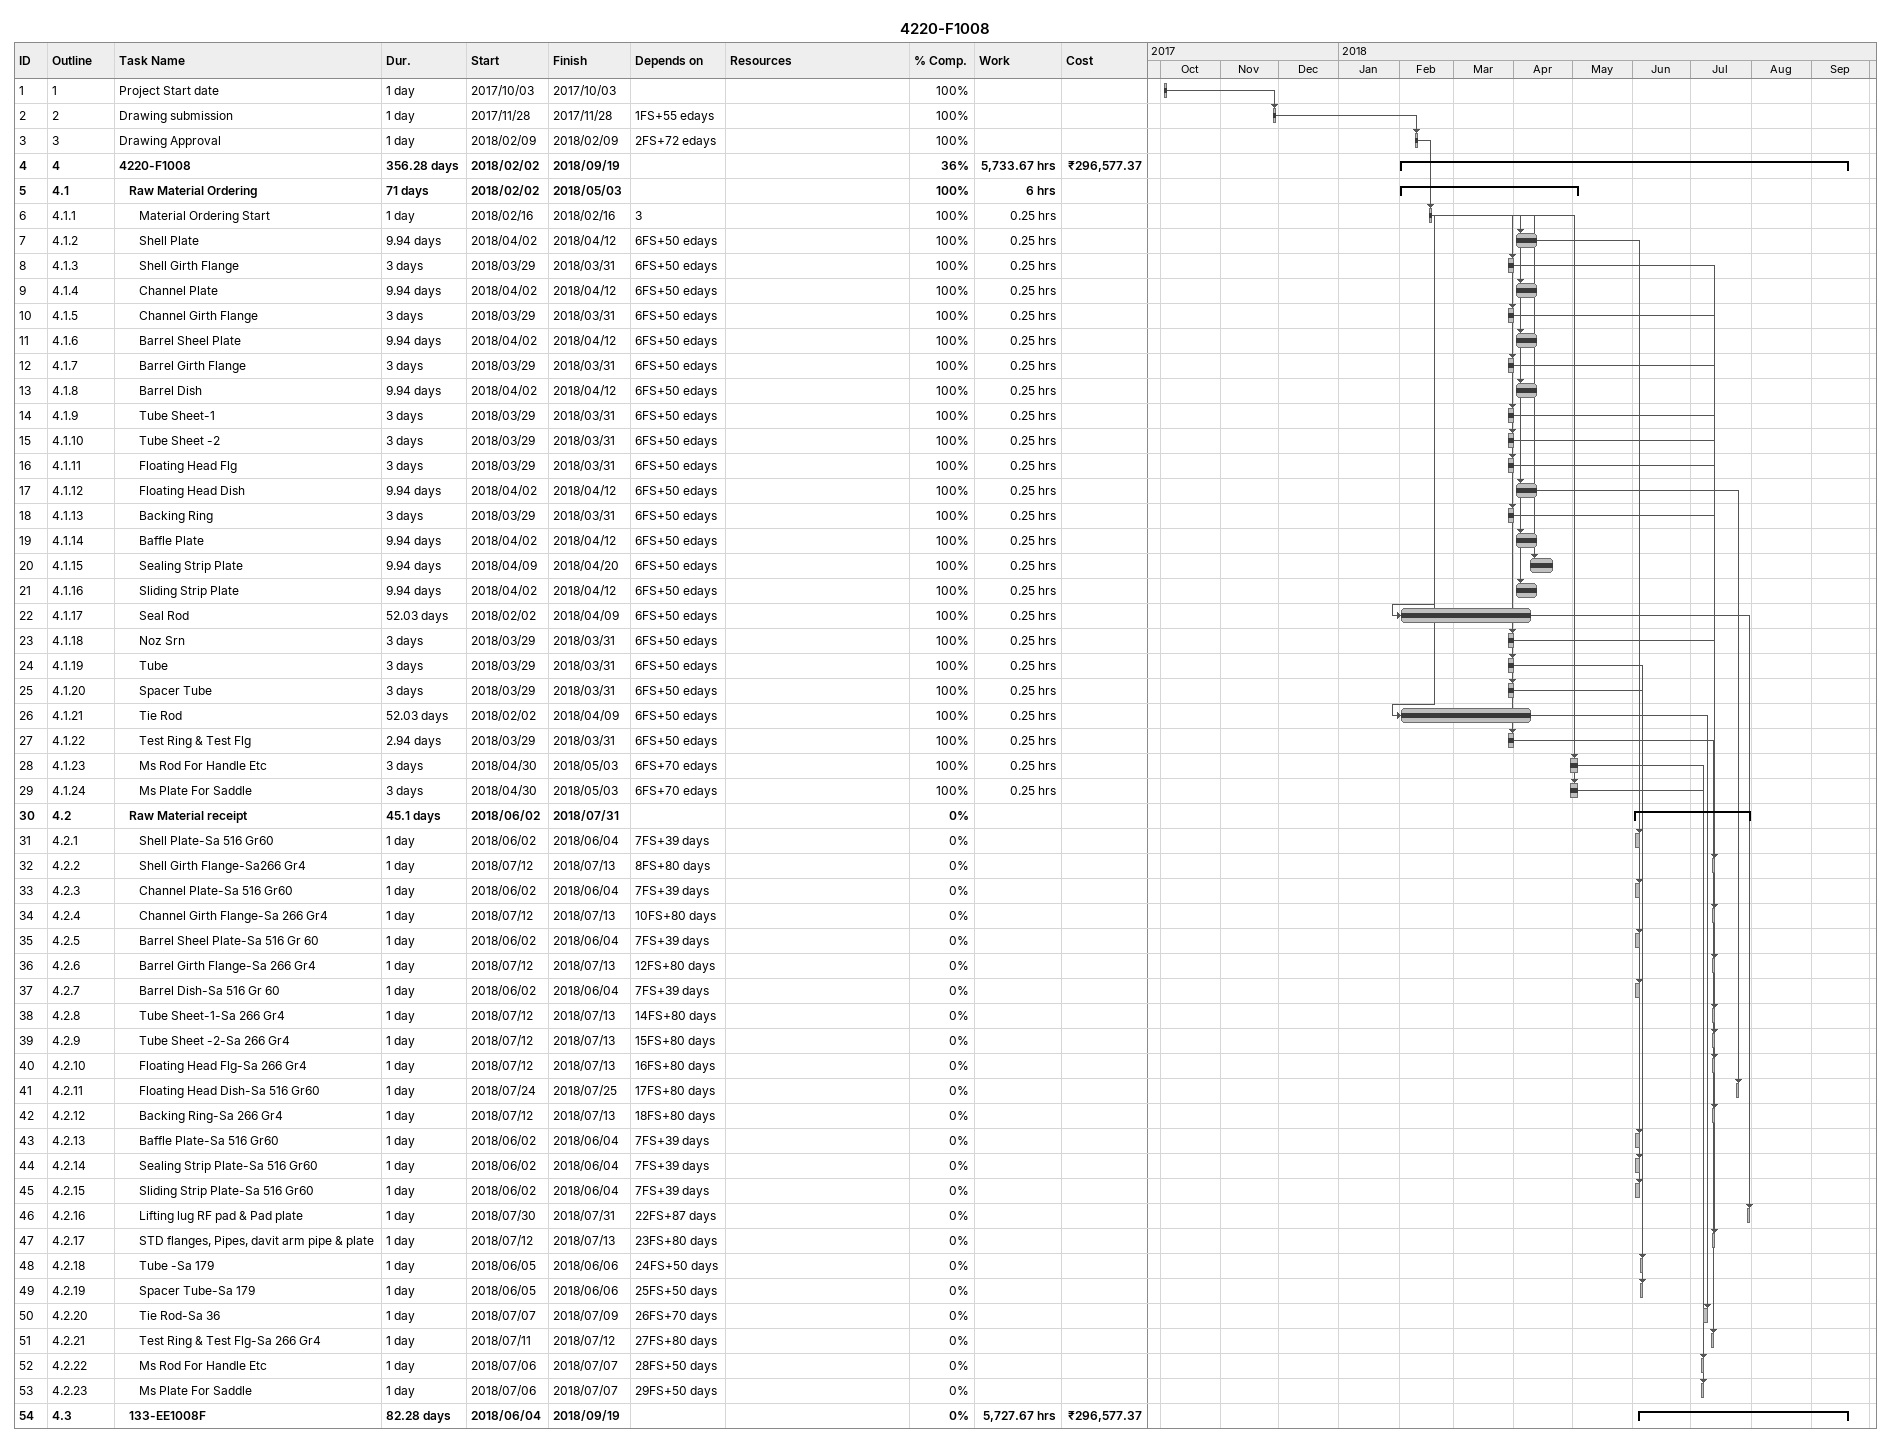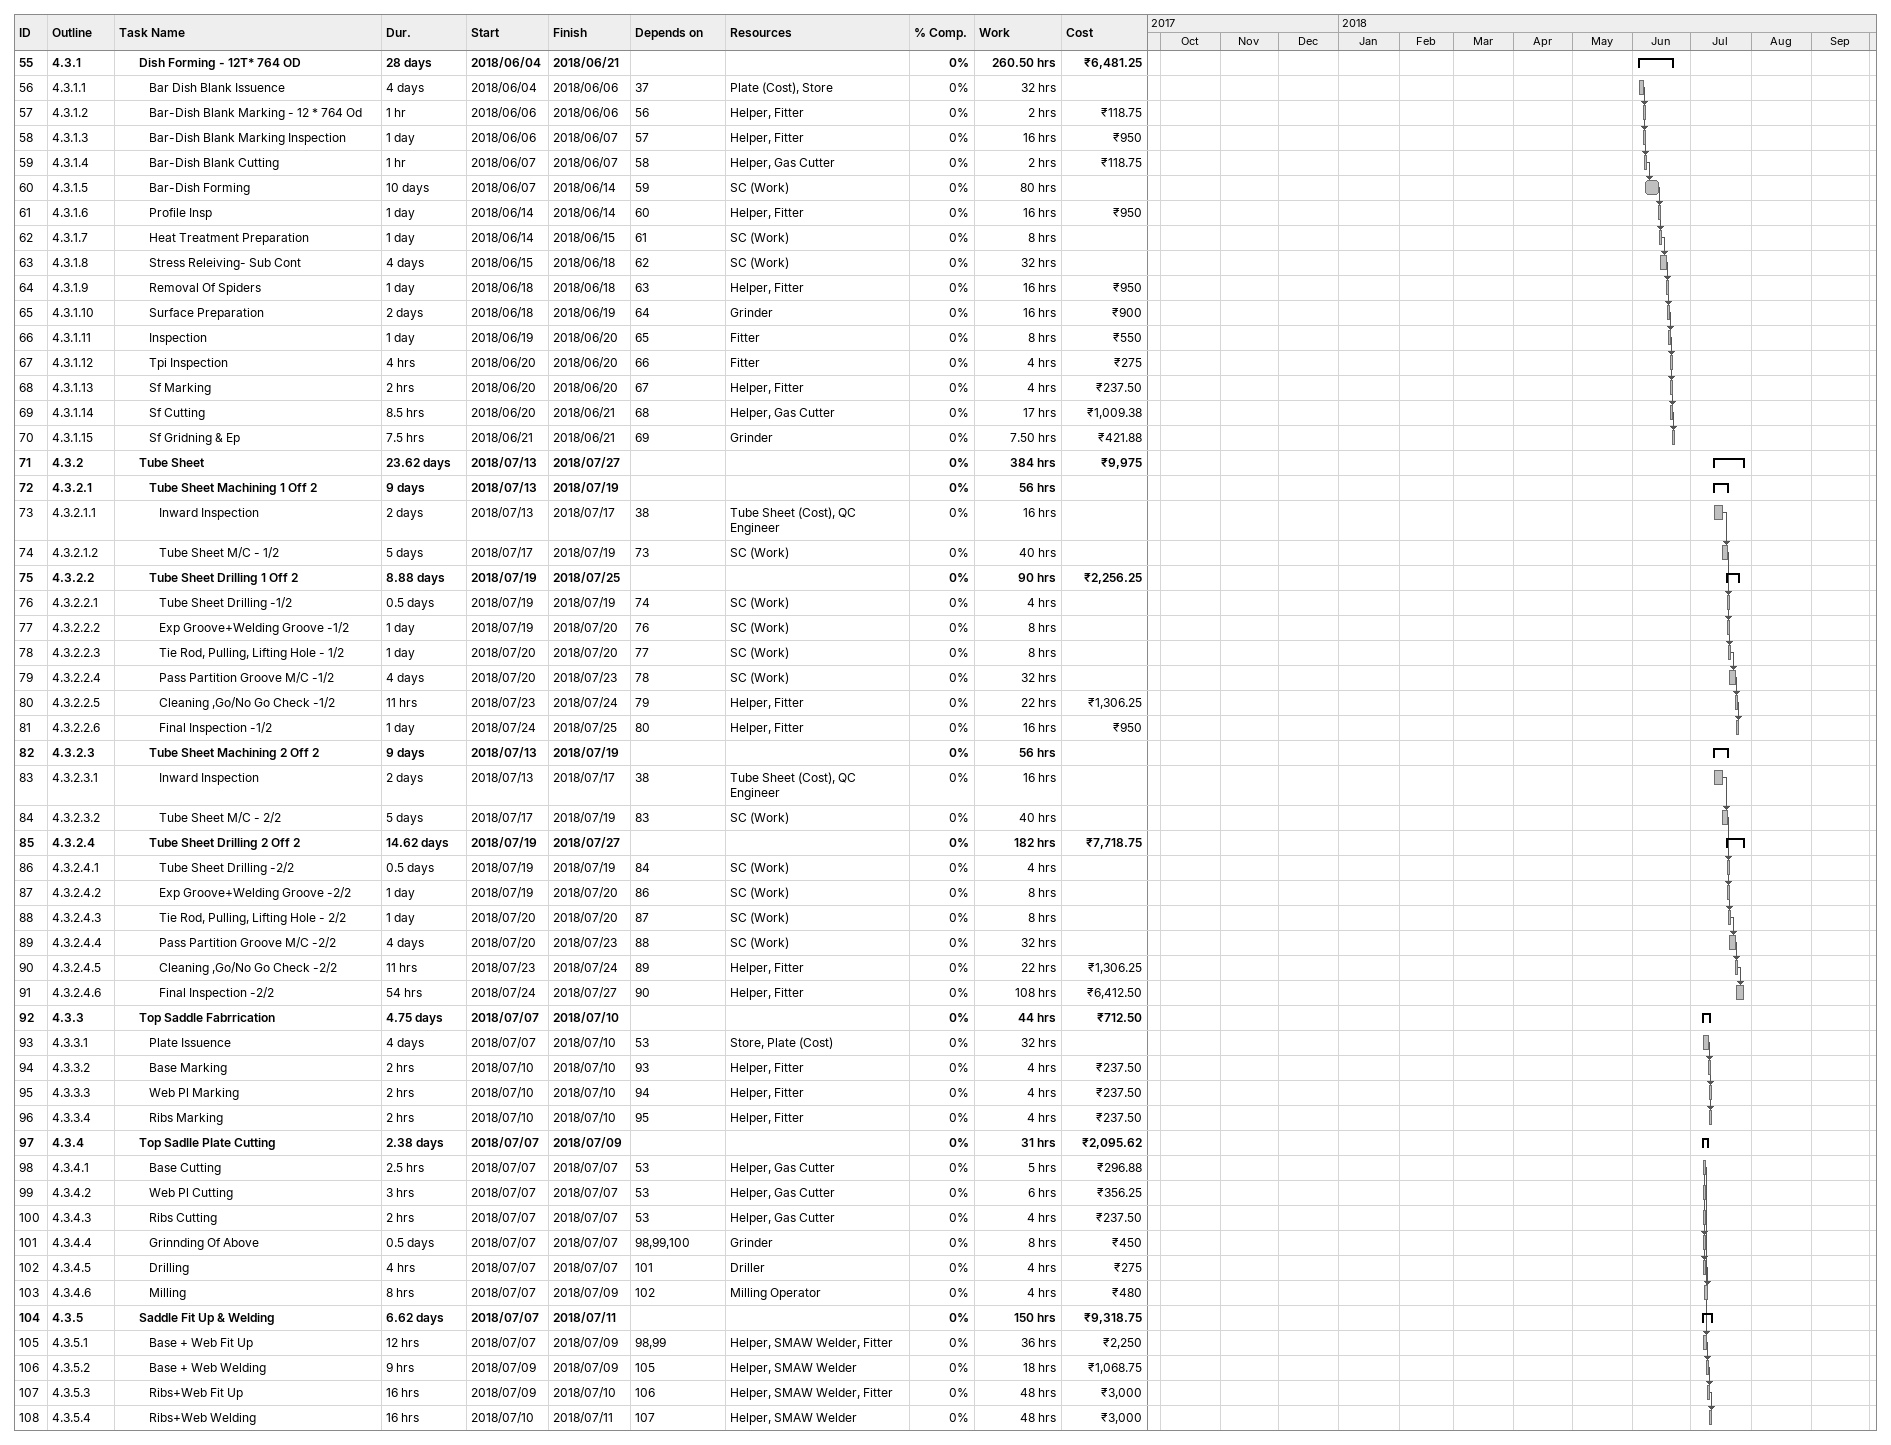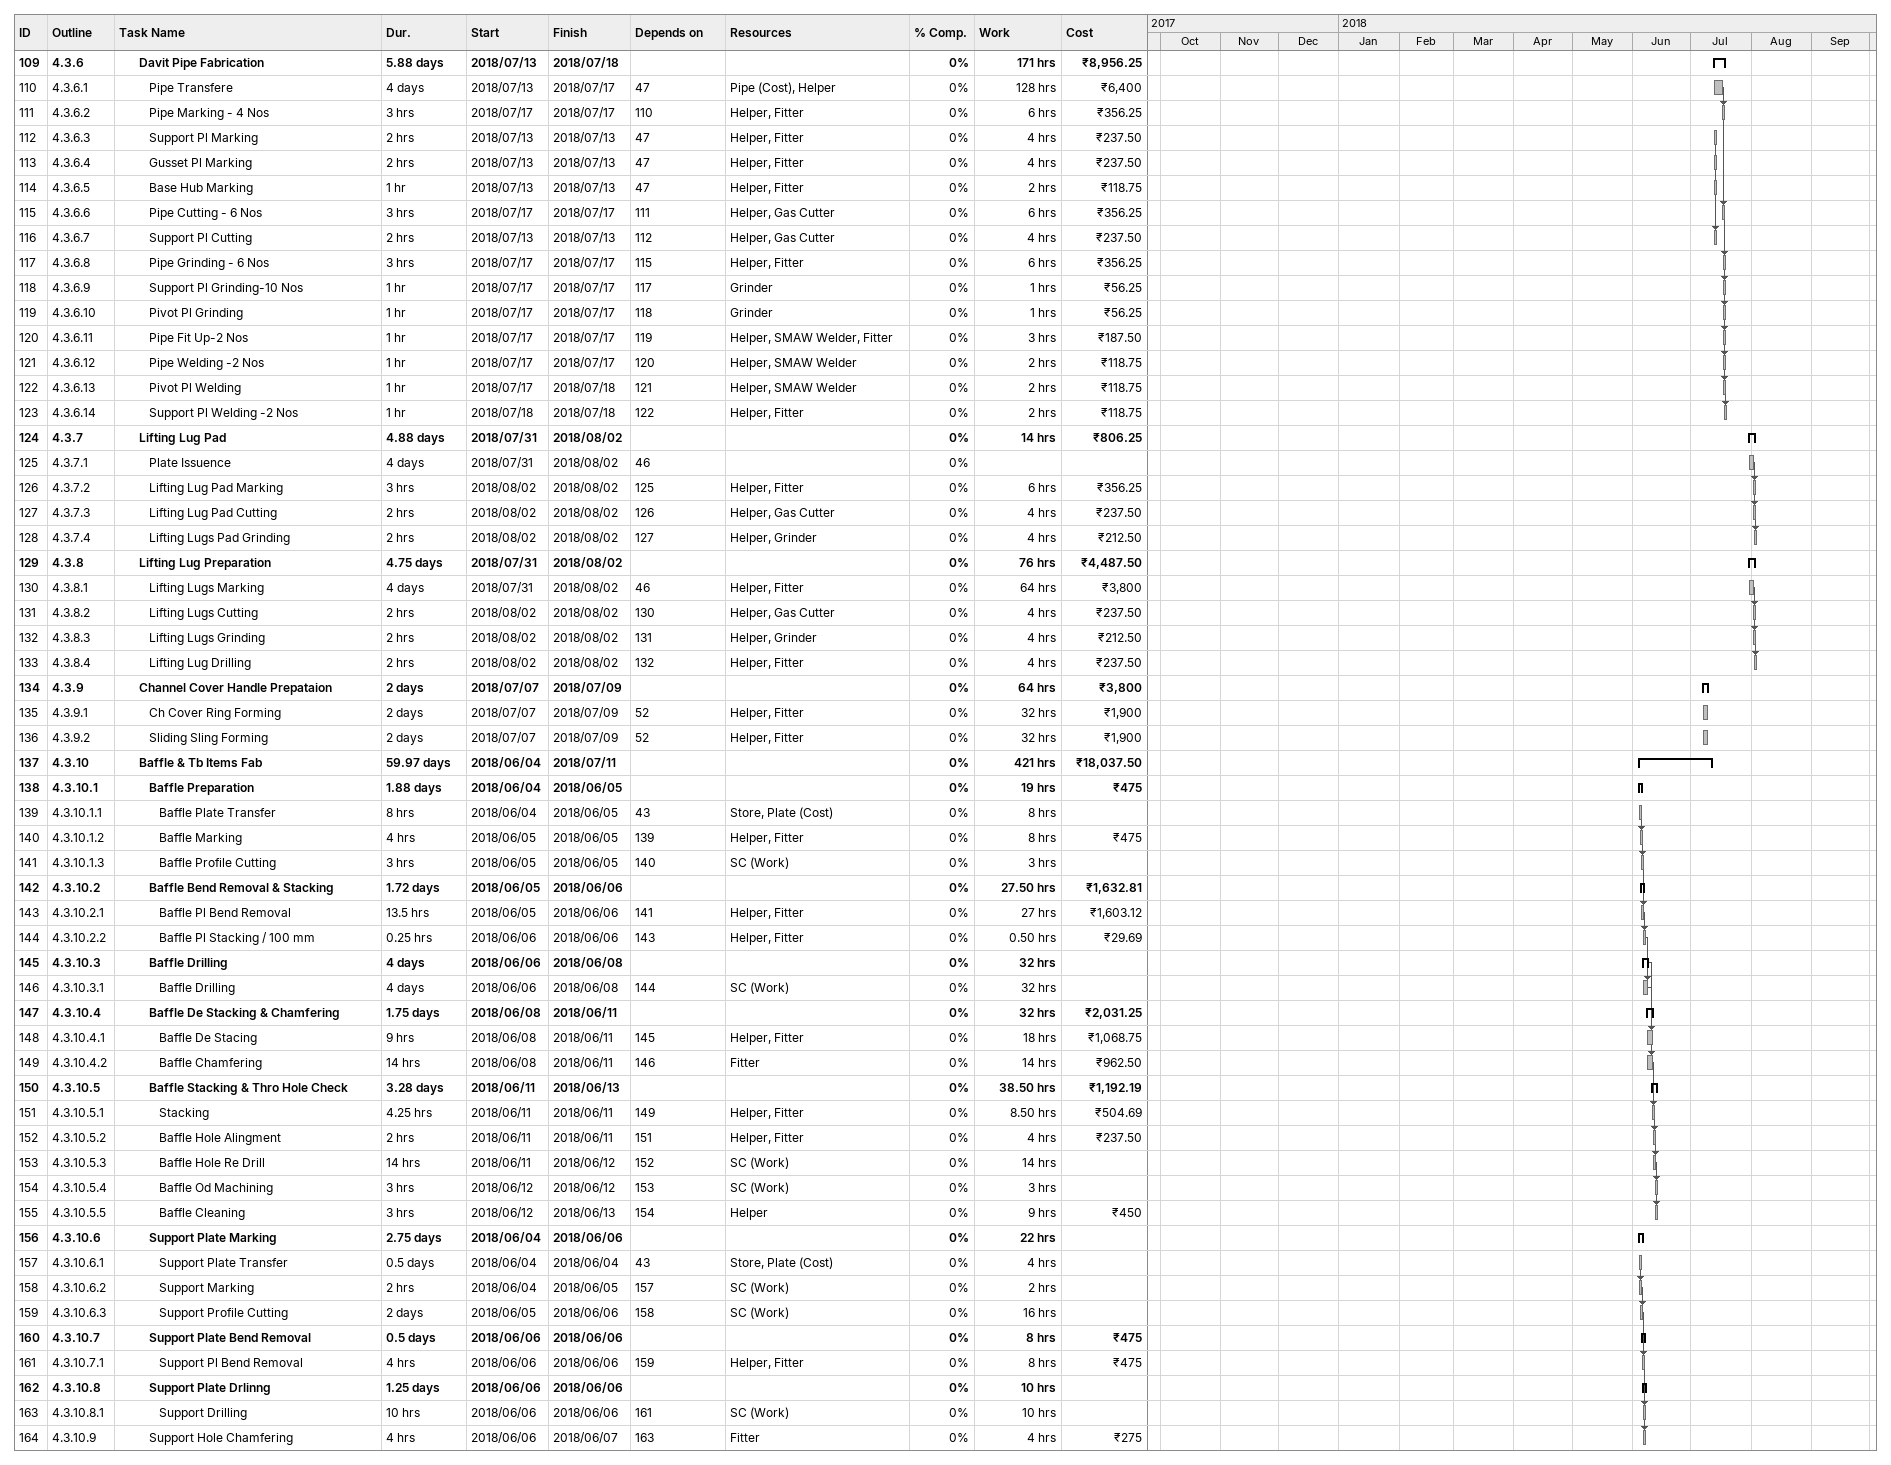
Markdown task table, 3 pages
4220-F1008

| ID | WBS | Task | Duration | Start | Finish | Predecessors | Resources | % complete | Work (h) | Cost (₹) |
|---|---|---|---|---|---|---|---|---|---|---|
| 1 | 1 | Project Start date | 1d | 2017-10-03 | 2017-10-03 |  |  | 100 |  |  |
| 2 | 2 | Drawing submission | 1d | 2017-11-28 | 2017-11-28 | 1FS+55ed |  | 100 |  |  |
| 3 | 3 | Drawing Approval | 1d | 2018-02-09 | 2018-02-09 | 2FS+72ed |  | 100 |  |  |
| 4 | 4 | **4220-F1008** | 356.28d | 2018-02-02 | 2018-09-19 |  |  | 36 | 5733.67 | 296577.37 |
| 5 | 4.1 | **Raw Material Ordering** | 71d | 2018-02-02 | 2018-05-03 |  |  | 100 | 6 |  |
| 6 | 4.1.1 | Material Ordering Start | 1d | 2018-02-16 | 2018-02-16 | 3 |  | 100 | 0.25 |  |
| 7 | 4.1.2 | Shell Plate | 9.94d | 2018-04-02 | 2018-04-12 | 6FS+50ed |  | 100 | 0.25 |  |
| 8 | 4.1.3 | Shell Girth Flange | 3d | 2018-03-29 | 2018-03-31 | 6FS+50ed |  | 100 | 0.25 |  |
| 9 | 4.1.4 | Channel Plate | 9.94d | 2018-04-02 | 2018-04-12 | 6FS+50ed |  | 100 | 0.25 |  |
| 10 | 4.1.5 | Channel Girth Flange | 3d | 2018-03-29 | 2018-03-31 | 6FS+50ed |  | 100 | 0.25 |  |
| 11 | 4.1.6 | Barrel Sheel Plate | 9.94d | 2018-04-02 | 2018-04-12 | 6FS+50ed |  | 100 | 0.25 |  |
| 12 | 4.1.7 | Barrel Girth Flange | 3d | 2018-03-29 | 2018-03-31 | 6FS+50ed |  | 100 | 0.25 |  |
| 13 | 4.1.8 | Barrel Dish | 9.94d | 2018-04-02 | 2018-04-12 | 6FS+50ed |  | 100 | 0.25 |  |
| 14 | 4.1.9 | Tube Sheet-1 | 3d | 2018-03-29 | 2018-03-31 | 6FS+50ed |  | 100 | 0.25 |  |
| 15 | 4.1.10 | Tube Sheet -2 | 3d | 2018-03-29 | 2018-03-31 | 6FS+50ed |  | 100 | 0.25 |  |
| 16 | 4.1.11 | Floating Head Flg | 3d | 2018-03-29 | 2018-03-31 | 6FS+50ed |  | 100 | 0.25 |  |
| 17 | 4.1.12 | Floating Head Dish | 9.94d | 2018-04-02 | 2018-04-12 | 6FS+50ed |  | 100 | 0.25 |  |
| 18 | 4.1.13 | Backing Ring | 3d | 2018-03-29 | 2018-03-31 | 6FS+50ed |  | 100 | 0.25 |  |
| 19 | 4.1.14 | Baffle Plate | 9.94d | 2018-04-02 | 2018-04-12 | 6FS+50ed |  | 100 | 0.25 |  |
| 20 | 4.1.15 | Sealing Strip Plate | 9.94d | 2018-04-09 | 2018-04-20 | 6FS+50ed |  | 100 | 0.25 |  |
| 21 | 4.1.16 | Sliding Strip Plate | 9.94d | 2018-04-02 | 2018-04-12 | 6FS+50ed |  | 100 | 0.25 |  |
| 22 | 4.1.17 | Seal Rod | 52.03d | 2018-02-02 | 2018-04-09 | 6FS+50ed |  | 100 | 0.25 |  |
| 23 | 4.1.18 | Noz Srn | 3d | 2018-03-29 | 2018-03-31 | 6FS+50ed |  | 100 | 0.25 |  |
| 24 | 4.1.19 | Tube | 3d | 2018-03-29 | 2018-03-31 | 6FS+50ed |  | 100 | 0.25 |  |
| 25 | 4.1.20 | Spacer Tube | 3d | 2018-03-29 | 2018-03-31 | 6FS+50ed |  | 100 | 0.25 |  |
| 26 | 4.1.21 | Tie Rod | 52.03d | 2018-02-02 | 2018-04-09 | 6FS+50ed |  | 100 | 0.25 |  |
| 27 | 4.1.22 | Test Ring & Test Flg | 2.94d | 2018-03-29 | 2018-03-31 | 6FS+50ed |  | 100 | 0.25 |  |
| 28 | 4.1.23 | Ms Rod For Handle Etc | 3d | 2018-04-30 | 2018-05-03 | 6FS+70ed |  | 100 | 0.25 |  |
| 29 | 4.1.24 | Ms Plate For Saddle | 3d | 2018-04-30 | 2018-05-03 | 6FS+70ed |  | 100 | 0.25 |  |
| 30 | 4.2 | **Raw Material receipt** | 45.1d | 2018-06-02 | 2018-07-31 |  |  | 0 |  |  |
| 31 | 4.2.1 | Shell Plate-Sa 516 Gr60 | 1d | 2018-06-02 | 2018-06-04 | 7FS+39d |  | 0 |  |  |
| 32 | 4.2.2 | Shell Girth Flange-Sa266 Gr4 | 1d | 2018-07-12 | 2018-07-13 | 8FS+80d |  | 0 |  |  |
| 33 | 4.2.3 | Channel Plate-Sa 516 Gr60 | 1d | 2018-06-02 | 2018-06-04 | 7FS+39d |  | 0 |  |  |
| 34 | 4.2.4 | Channel Girth Flange-Sa 266 Gr4 | 1d | 2018-07-12 | 2018-07-13 | 10FS+80d |  | 0 |  |  |
| 35 | 4.2.5 | Barrel Sheel Plate-Sa 516 Gr 60 | 1d | 2018-06-02 | 2018-06-04 | 7FS+39d |  | 0 |  |  |
| 36 | 4.2.6 | Barrel Girth Flange-Sa 266 Gr4 | 1d | 2018-07-12 | 2018-07-13 | 12FS+80d |  | 0 |  |  |
| 37 | 4.2.7 | Barrel Dish-Sa 516 Gr 60 | 1d | 2018-06-02 | 2018-06-04 | 7FS+39d |  | 0 |  |  |
| 38 | 4.2.8 | Tube Sheet-1-Sa 266 Gr4 | 1d | 2018-07-12 | 2018-07-13 | 14FS+80d |  | 0 |  |  |
| 39 | 4.2.9 | Tube Sheet -2-Sa 266 Gr4 | 1d | 2018-07-12 | 2018-07-13 | 15FS+80d |  | 0 |  |  |
| 40 | 4.2.10 | Floating Head Flg-Sa 266 Gr4 | 1d | 2018-07-12 | 2018-07-13 | 16FS+80d |  | 0 |  |  |
| 41 | 4.2.11 | Floating Head Dish-Sa 516 Gr60 | 1d | 2018-07-24 | 2018-07-25 | 17FS+80d |  | 0 |  |  |
| 42 | 4.2.12 | Backing Ring-Sa 266 Gr4 | 1d | 2018-07-12 | 2018-07-13 | 18FS+80d |  | 0 |  |  |
| 43 | 4.2.13 | Baffle Plate-Sa 516 Gr60 | 1d | 2018-06-02 | 2018-06-04 | 7FS+39d |  | 0 |  |  |
| 44 | 4.2.14 | Sealing Strip Plate-Sa 516 Gr60 | 1d | 2018-06-02 | 2018-06-04 | 7FS+39d |  | 0 |  |  |
| 45 | 4.2.15 | Sliding Strip Plate-Sa 516 Gr60 | 1d | 2018-06-02 | 2018-06-04 | 7FS+39d |  | 0 |  |  |
| 46 | 4.2.16 | Lifting lug RF pad & Pad plate | 1d | 2018-07-30 | 2018-07-31 | 22FS+87d |  | 0 |  |  |
| 47 | 4.2.17 | STD flanges, Pipes, davit arm pipe & plate | 1d | 2018-07-12 | 2018-07-13 | 23FS+80d |  | 0 |  |  |
| 48 | 4.2.18 | Tube -Sa 179 | 1d | 2018-06-05 | 2018-06-06 | 24FS+50d |  | 0 |  |  |
| 49 | 4.2.19 | Spacer Tube-Sa 179 | 1d | 2018-06-05 | 2018-06-06 | 25FS+50d |  | 0 |  |  |
| 50 | 4.2.20 | Tie Rod-Sa 36 | 1d | 2018-07-07 | 2018-07-09 | 26FS+70d |  | 0 |  |  |
| 51 | 4.2.21 | Test Ring & Test Flg-Sa 266 Gr4 | 1d | 2018-07-11 | 2018-07-12 | 27FS+80d |  | 0 |  |  |
| 52 | 4.2.22 | Ms Rod For Handle Etc | 1d | 2018-07-06 | 2018-07-07 | 28FS+50d |  | 0 |  |  |
| 53 | 4.2.23 | Ms Plate For Saddle | 1d | 2018-07-06 | 2018-07-07 | 29FS+50d |  | 0 |  |  |
| 54 | 4.3 | **133-EE1008F** | 82.28d | 2018-06-04 | 2018-09-19 |  |  | 0 | 5727.67 | 296577.37 |
| 55 | 4.3.1 | **Dish Forming - 12T* 764 OD** | 28d | 2018-06-04 | 2018-06-21 |  |  | 0 | 260.50 | 6481.25 |
| 56 | 4.3.1.1 | Bar Dish Blank Issuence | 4d | 2018-06-04 | 2018-06-06 | 37 | Plate (Cost), Store | 0 | 32 |  |
| 57 | 4.3.1.2 | Bar-Dish Blank Marking - 12 * 764 Od | 1h | 2018-06-06 | 2018-06-06 | 56 | Helper, Fitter | 0 | 2 | 118.75 |
| 58 | 4.3.1.3 | Bar-Dish Blank Marking Inspection | 1d | 2018-06-06 | 2018-06-07 | 57 | Helper, Fitter | 0 | 16 | 950 |
| 59 | 4.3.1.4 | Bar-Dish Blank Cutting | 1h | 2018-06-07 | 2018-06-07 | 58 | Helper, Gas Cutter | 0 | 2 | 118.75 |
| 60 | 4.3.1.5 | Bar-Dish Forming | 10d | 2018-06-07 | 2018-06-14 | 59 | SC (Work) | 0 | 80 |  |
| 61 | 4.3.1.6 | Profile Insp | 1d | 2018-06-14 | 2018-06-14 | 60 | Helper, Fitter | 0 | 16 | 950 |
| 62 | 4.3.1.7 | Heat Treatment Preparation | 1d | 2018-06-14 | 2018-06-15 | 61 | SC (Work) | 0 | 8 |  |
| 63 | 4.3.1.8 | Stress Releiving- Sub Cont | 4d | 2018-06-15 | 2018-06-18 | 62 | SC (Work) | 0 | 32 |  |
| 64 | 4.3.1.9 | Removal Of Spiders | 1d | 2018-06-18 | 2018-06-18 | 63 | Helper, Fitter | 0 | 16 | 950 |
| 65 | 4.3.1.10 | Surface Preparation | 2d | 2018-06-18 | 2018-06-19 | 64 | Grinder | 0 | 16 | 900 |
| 66 | 4.3.1.11 | Inspection | 1d | 2018-06-19 | 2018-06-20 | 65 | Fitter | 0 | 8 | 550 |
| 67 | 4.3.1.12 | Tpi Inspection | 4h | 2018-06-20 | 2018-06-20 | 66 | Fitter | 0 | 4 | 275 |
| 68 | 4.3.1.13 | Sf Marking | 2h | 2018-06-20 | 2018-06-20 | 67 | Helper, Fitter | 0 | 4 | 237.50 |
| 69 | 4.3.1.14 | Sf Cutting | 8.5h | 2018-06-20 | 2018-06-21 | 68 | Helper, Gas Cutter | 0 | 17 | 1009.38 |
| 70 | 4.3.1.15 | Sf Gridning & Ep | 7.5h | 2018-06-21 | 2018-06-21 | 69 | Grinder | 0 | 7.50 | 421.88 |
| 71 | 4.3.2 | **Tube Sheet** | 23.62d | 2018-07-13 | 2018-07-27 |  |  | 0 | 384 | 9975 |
| 72 | 4.3.2.1 | **Tube Sheet Machining 1 Off 2** | 9d | 2018-07-13 | 2018-07-19 |  |  | 0 | 56 |  |
| 73 | 4.3.2.1.1 | Inward Inspection | 2d | 2018-07-13 | 2018-07-17 | 38 | Tube Sheet (Cost), QC Engineer | 0 | 16 |  |
| 74 | 4.3.2.1.2 | Tube Sheet M/C - 1/2 | 5d | 2018-07-17 | 2018-07-19 | 73 | SC (Work) | 0 | 40 |  |
| 75 | 4.3.2.2 | **Tube Sheet Drilling 1 Off 2** | 8.88d | 2018-07-19 | 2018-07-25 |  |  | 0 | 90 | 2256.25 |
| 76 | 4.3.2.2.1 | Tube Sheet Drilling -1/2 | 0.5d | 2018-07-19 | 2018-07-19 | 74 | SC (Work) | 0 | 4 |  |
| 77 | 4.3.2.2.2 | Exp Groove+Welding Groove -1/2 | 1d | 2018-07-19 | 2018-07-20 | 76 | SC (Work) | 0 | 8 |  |
| 78 | 4.3.2.2.3 | Tie Rod, Pulling, Lifting Hole - 1/2 | 1d | 2018-07-20 | 2018-07-20 | 77 | SC (Work) | 0 | 8 |  |
| 79 | 4.3.2.2.4 | Pass Partition Groove M/C -1/2 | 4d | 2018-07-20 | 2018-07-23 | 78 | SC (Work) | 0 | 32 |  |
| 80 | 4.3.2.2.5 | Cleaning ,Go/No Go Check -1/2 | 11h | 2018-07-23 | 2018-07-24 | 79 | Helper, Fitter | 0 | 22 | 1306.25 |
| 81 | 4.3.2.2.6 | Final Inspection -1/2 | 1d | 2018-07-24 | 2018-07-25 | 80 | Helper, Fitter | 0 | 16 | 950 |
| 82 | 4.3.2.3 | **Tube Sheet Machining 2 Off 2** | 9d | 2018-07-13 | 2018-07-19 |  |  | 0 | 56 |  |
| 83 | 4.3.2.3.1 | Inward Inspection | 2d | 2018-07-13 | 2018-07-17 | 38 | Tube Sheet (Cost), QC Engineer | 0 | 16 |  |
| 84 | 4.3.2.3.2 | Tube Sheet M/C - 2/2 | 5d | 2018-07-17 | 2018-07-19 | 83 | SC (Work) | 0 | 40 |  |
| 85 | 4.3.2.4 | **Tube Sheet Drilling 2 Off 2** | 14.62d | 2018-07-19 | 2018-07-27 |  |  | 0 | 182 | 7718.75 |
| 86 | 4.3.2.4.1 | Tube Sheet Drilling -2/2 | 0.5d | 2018-07-19 | 2018-07-19 | 84 | SC (Work) | 0 | 4 |  |
| 87 | 4.3.2.4.2 | Exp Groove+Welding Groove -2/2 | 1d | 2018-07-19 | 2018-07-20 | 86 | SC (Work) | 0 | 8 |  |
| 88 | 4.3.2.4.3 | Tie Rod, Pulling, Lifting Hole - 2/2 | 1d | 2018-07-20 | 2018-07-20 | 87 | SC (Work) | 0 | 8 |  |
| 89 | 4.3.2.4.4 | Pass Partition Groove M/C -2/2 | 4d | 2018-07-20 | 2018-07-23 | 88 | SC (Work) | 0 | 32 |  |
| 90 | 4.3.2.4.5 | Cleaning ,Go/No Go Check -2/2 | 11h | 2018-07-23 | 2018-07-24 | 89 | Helper, Fitter | 0 | 22 | 1306.25 |
| 91 | 4.3.2.4.6 | Final Inspection -2/2 | 54h | 2018-07-24 | 2018-07-27 | 90 | Helper, Fitter | 0 | 108 | 6412.50 |
| 92 | 4.3.3 | **Top Saddle Fabrrication** | 4.75d | 2018-07-07 | 2018-07-10 |  |  | 0 | 44 | 712.50 |
| 93 | 4.3.3.1 | Plate Issuence | 4d | 2018-07-07 | 2018-07-10 | 53 | Store, Plate (Cost) | 0 | 32 |  |
| 94 | 4.3.3.2 | Base Marking | 2h | 2018-07-10 | 2018-07-10 | 93 | Helper, Fitter | 0 | 4 | 237.50 |
| 95 | 4.3.3.3 | Web Pl Marking | 2h | 2018-07-10 | 2018-07-10 | 94 | Helper, Fitter | 0 | 4 | 237.50 |
| 96 | 4.3.3.4 | Ribs Marking | 2h | 2018-07-10 | 2018-07-10 | 95 | Helper, Fitter | 0 | 4 | 237.50 |
| 97 | 4.3.4 | **Top Sadlle Plate Cutting** | 2.38d | 2018-07-07 | 2018-07-09 |  |  | 0 | 31 | 2095.62 |
| 98 | 4.3.4.1 | Base Cutting | 2.5h | 2018-07-07 | 2018-07-07 | 53 | Helper, Gas Cutter | 0 | 5 | 296.88 |
| 99 | 4.3.4.2 | Web Pl Cutting | 3h | 2018-07-07 | 2018-07-07 | 53 | Helper, Gas Cutter | 0 | 6 | 356.25 |
| 100 | 4.3.4.3 | Ribs Cutting | 2h | 2018-07-07 | 2018-07-07 | 53 | Helper, Gas Cutter | 0 | 4 | 237.50 |
| 101 | 4.3.4.4 | Grinnding Of Above | 0.5d | 2018-07-07 | 2018-07-07 | 98, 99, 100 | Grinder | 0 | 8 | 450 |
| 102 | 4.3.4.5 | Drilling | 4h | 2018-07-07 | 2018-07-07 | 101 | Driller | 0 | 4 | 275 |
| 103 | 4.3.4.6 | Milling | 8h | 2018-07-07 | 2018-07-09 | 102 | Milling Operator | 0 | 4 | 480 |
| 104 | 4.3.5 | **Saddle Fit Up & Welding** | 6.62d | 2018-07-07 | 2018-07-11 |  |  | 0 | 150 | 9318.75 |
| 105 | 4.3.5.1 | Base + Web Fit Up | 12h | 2018-07-07 | 2018-07-09 | 98, 99 | Helper, SMAW Welder, Fitter | 0 | 36 | 2250 |
| 106 | 4.3.5.2 | Base + Web Welding | 9h | 2018-07-09 | 2018-07-09 | 105 | Helper, SMAW Welder | 0 | 18 | 1068.75 |
| 107 | 4.3.5.3 | Ribs+Web Fit Up | 16h | 2018-07-09 | 2018-07-10 | 106 | Helper, SMAW Welder, Fitter | 0 | 48 | 3000 |
| 108 | 4.3.5.4 | Ribs+Web Welding | 16h | 2018-07-10 | 2018-07-11 | 107 | Helper, SMAW Welder | 0 | 48 | 3000 |
| 109 | 4.3.6 | **Davit Pipe Fabrication** | 5.88d | 2018-07-13 | 2018-07-18 |  |  | 0 | 171 | 8956.25 |
| 110 | 4.3.6.1 | Pipe Transfere | 4d | 2018-07-13 | 2018-07-17 | 47 | Pipe (Cost), Helper | 0 | 128 | 6400 |
| 111 | 4.3.6.2 | Pipe Marking - 4 Nos | 3h | 2018-07-17 | 2018-07-17 | 110 | Helper, Fitter | 0 | 6 | 356.25 |
| 112 | 4.3.6.3 | Support Pl Marking | 2h | 2018-07-13 | 2018-07-13 | 47 | Helper, Fitter | 0 | 4 | 237.50 |
| 113 | 4.3.6.4 | Gusset Pl Marking | 2h | 2018-07-13 | 2018-07-13 | 47 | Helper, Fitter | 0 | 4 | 237.50 |
| 114 | 4.3.6.5 | Base Hub Marking | 1h | 2018-07-13 | 2018-07-13 | 47 | Helper, Fitter | 0 | 2 | 118.75 |
| 115 | 4.3.6.6 | Pipe Cutting - 6 Nos | 3h | 2018-07-17 | 2018-07-17 | 111 | Helper, Gas Cutter | 0 | 6 | 356.25 |
| 116 | 4.3.6.7 | Support Pl Cutting | 2h | 2018-07-13 | 2018-07-13 | 112 | Helper, Gas Cutter | 0 | 4 | 237.50 |
| 117 | 4.3.6.8 | Pipe Grinding - 6 Nos | 3h | 2018-07-17 | 2018-07-17 | 115 | Helper, Fitter | 0 | 6 | 356.25 |
| 118 | 4.3.6.9 | Support Pl Grinding-10 Nos | 1h | 2018-07-17 | 2018-07-17 | 117 | Grinder | 0 | 1 | 56.25 |
| 119 | 4.3.6.10 | Pivot Pl Grinding | 1h | 2018-07-17 | 2018-07-17 | 118 | Grinder | 0 | 1 | 56.25 |
| 120 | 4.3.6.11 | Pipe Fit Up-2 Nos | 1h | 2018-07-17 | 2018-07-17 | 119 | Helper, SMAW Welder, Fitter | 0 | 3 | 187.50 |
| 121 | 4.3.6.12 | Pipe Welding -2 Nos | 1h | 2018-07-17 | 2018-07-17 | 120 | Helper, SMAW Welder | 0 | 2 | 118.75 |
| 122 | 4.3.6.13 | Pivot Pl Welding | 1h | 2018-07-17 | 2018-07-18 | 121 | Helper, SMAW Welder | 0 | 2 | 118.75 |
| 123 | 4.3.6.14 | Support Pl Welding -2 Nos | 1h | 2018-07-18 | 2018-07-18 | 122 | Helper, Fitter | 0 | 2 | 118.75 |
| 124 | 4.3.7 | **Lifting Lug Pad** | 4.88d | 2018-07-31 | 2018-08-02 |  |  | 0 | 14 | 806.25 |
| 125 | 4.3.7.1 | Plate Issuence | 4d | 2018-07-31 | 2018-08-02 | 46 |  | 0 |  |  |
| 126 | 4.3.7.2 | Lifting Lug Pad Marking | 3h | 2018-08-02 | 2018-08-02 | 125 | Helper, Fitter | 0 | 6 | 356.25 |
| 127 | 4.3.7.3 | Lifting Lug Pad Cutting | 2h | 2018-08-02 | 2018-08-02 | 126 | Helper, Gas Cutter | 0 | 4 | 237.50 |
| 128 | 4.3.7.4 | Lifting Lugs Pad Grinding | 2h | 2018-08-02 | 2018-08-02 | 127 | Helper, Grinder | 0 | 4 | 212.50 |
| 129 | 4.3.8 | **Lifting Lug Preparation** | 4.75d | 2018-07-31 | 2018-08-02 |  |  | 0 | 76 | 4487.50 |
| 130 | 4.3.8.1 | Lifting Lugs Marking | 4d | 2018-07-31 | 2018-08-02 | 46 | Helper, Fitter | 0 | 64 | 3800 |
| 131 | 4.3.8.2 | Lifting Lugs Cutting | 2h | 2018-08-02 | 2018-08-02 | 130 | Helper, Gas Cutter | 0 | 4 | 237.50 |
| 132 | 4.3.8.3 | Lifting Lugs Grinding | 2h | 2018-08-02 | 2018-08-02 | 131 | Helper, Grinder | 0 | 4 | 212.50 |
| 133 | 4.3.8.4 | Lifting Lug Drilling | 2h | 2018-08-02 | 2018-08-02 | 132 | Helper, Fitter | 0 | 4 | 237.50 |
| 134 | 4.3.9 | **Channel Cover Handle Prepataion** | 2d | 2018-07-07 | 2018-07-09 |  |  | 0 | 64 | 3800 |
| 135 | 4.3.9.1 | Ch Cover Ring Forming | 2d | 2018-07-07 | 2018-07-09 | 52 | Helper, Fitter | 0 | 32 | 1900 |
| 136 | 4.3.9.2 | Sliding Sling Forming | 2d | 2018-07-07 | 2018-07-09 | 52 | Helper, Fitter | 0 | 32 | 1900 |
| 137 | 4.3.10 | **Baffle & Tb Items Fab** | 59.97d | 2018-06-04 | 2018-07-11 |  |  | 0 | 421 | 18037.50 |
| 138 | 4.3.10.1 | **Baffle Preparation** | 1.88d | 2018-06-04 | 2018-06-05 |  |  | 0 | 19 | 475 |
| 139 | 4.3.10.1.1 | Baffle Plate Transfer | 8h | 2018-06-04 | 2018-06-05 | 43 | Store, Plate (Cost) | 0 | 8 |  |
| 140 | 4.3.10.1.2 | Baffle Marking | 4h | 2018-06-05 | 2018-06-05 | 139 | Helper, Fitter | 0 | 8 | 475 |
| 141 | 4.3.10.1.3 | Baffle Profile Cutting | 3h | 2018-06-05 | 2018-06-05 | 140 | SC (Work) | 0 | 3 |  |
| 142 | 4.3.10.2 | **Baffle Bend Removal & Stacking** | 1.72d | 2018-06-05 | 2018-06-06 |  |  | 0 | 27.50 | 1632.81 |
| 143 | 4.3.10.2.1 | Baffle Pl Bend Removal | 13.5h | 2018-06-05 | 2018-06-06 | 141 | Helper, Fitter | 0 | 27 | 1603.12 |
| 144 | 4.3.10.2.2 | Baffle Pl Stacking / 100 mm | 0.25h | 2018-06-06 | 2018-06-06 | 143 | Helper, Fitter | 0 | 0.50 | 29.69 |
| 145 | 4.3.10.3 | **Baffle Drilling** | 4d | 2018-06-06 | 2018-06-08 |  |  | 0 | 32 |  |
| 146 | 4.3.10.3.1 | Baffle Drilling | 4d | 2018-06-06 | 2018-06-08 | 144 | SC (Work) | 0 | 32 |  |
| 147 | 4.3.10.4 | **Baffle De Stacking & Chamfering** | 1.75d | 2018-06-08 | 2018-06-11 |  |  | 0 | 32 | 2031.25 |
| 148 | 4.3.10.4.1 | Baffle De Stacing | 9h | 2018-06-08 | 2018-06-11 | 145 | Helper, Fitter | 0 | 18 | 1068.75 |
| 149 | 4.3.10.4.2 | Baffle Chamfering | 14h | 2018-06-08 | 2018-06-11 | 146 | Fitter | 0 | 14 | 962.50 |
| 150 | 4.3.10.5 | **Baffle Stacking & Thro Hole Check** | 3.28d | 2018-06-11 | 2018-06-13 |  |  | 0 | 38.50 | 1192.19 |
| 151 | 4.3.10.5.1 | Stacking | 4.25h | 2018-06-11 | 2018-06-11 | 149 | Helper, Fitter | 0 | 8.50 | 504.69 |
| 152 | 4.3.10.5.2 | Baffle Hole Alingment | 2h | 2018-06-11 | 2018-06-11 | 151 | Helper, Fitter | 0 | 4 | 237.50 |
| 153 | 4.3.10.5.3 | Baffle Hole Re Drill | 14h | 2018-06-11 | 2018-06-12 | 152 | SC (Work) | 0 | 14 |  |
| 154 | 4.3.10.5.4 | Baffle Od Machining | 3h | 2018-06-12 | 2018-06-12 | 153 | SC (Work) | 0 | 3 |  |
| 155 | 4.3.10.5.5 | Baffle Cleaning | 3h | 2018-06-12 | 2018-06-13 | 154 | Helper | 0 | 9 | 450 |
| 156 | 4.3.10.6 | **Support Plate Marking** | 2.75d | 2018-06-04 | 2018-06-06 |  |  | 0 | 22 |  |
| 157 | 4.3.10.6.1 | Support Plate Transfer | 0.5d | 2018-06-04 | 2018-06-04 | 43 | Store, Plate (Cost) | 0 | 4 |  |
| 158 | 4.3.10.6.2 | Support Marking | 2h | 2018-06-04 | 2018-06-05 | 157 | SC (Work) | 0 | 2 |  |
| 159 | 4.3.10.6.3 | Support Profile Cutting | 2d | 2018-06-05 | 2018-06-06 | 158 | SC (Work) | 0 | 16 |  |
| 160 | 4.3.10.7 | **Support Plate Bend Removal** | 0.5d | 2018-06-06 | 2018-06-06 |  |  | 0 | 8 | 475 |
| 161 | 4.3.10.7.1 | Support Pl Bend Removal | 4h | 2018-06-06 | 2018-06-06 | 159 | Helper, Fitter | 0 | 8 | 475 |
| 162 | 4.3.10.8 | **Support Plate Drlinng** | 1.25d | 2018-06-06 | 2018-06-06 |  |  | 0 | 10 |  |
| 163 | 4.3.10.8.1 | Support Drilling | 10h | 2018-06-06 | 2018-06-06 | 161 | SC (Work) | 0 | 10 |  |
| 164 | 4.3.10.9 | Support Hole Chamfering | 4h | 2018-06-06 | 2018-06-07 | 163 | Fitter | 0 | 4 | 275 |
